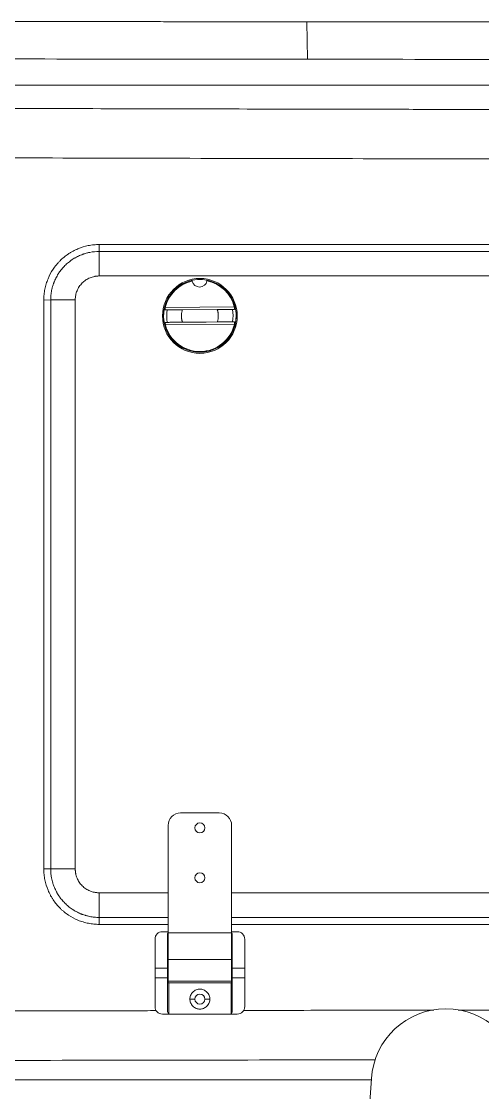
# Model space of a CAD drawing. Header units: millimetres. Extents: x 744 to 5705, y 930 to 4879.
# Drawn here: x 1992.1 to 2177.1, y 1952.4 to 2381.6 of the extents above; entities that cross this region are included whole.
import ezdxf

# ---------------------------------------------------------------- set-up
doc = ezdxf.new("R2010")
doc.units = ezdxf.units.MM
doc.header["$MEASUREMENT"] = 0

msp = doc.modelspace()

# ---------------------------------------------------------------- linework, layer by layer
at = {"color": 7, "linetype": 'Continuous', "lineweight": 15, "true_color": 0xffffff}
for p, q in [((2106.61, 2381.45), (2106.81, 2366.45)), ((2371.19, 2292.2), (2023.26, 2292.2)), ((2023.26, 2289.45), (2023.26, 2292.2)), ((2371.19, 2289.45), (2023.26, 2289.45)), ((2023.26, 2279.62), (2023.26, 2289.45)), ((2371.19, 2279.62), (2023.26, 2279.62)), ((2003.81, 2270.01), (2001.04, 2269.98)), ((2001.04, 2269.98), (2001.04, 2042.05)), ((2003.81, 2270.01), (2003.81, 2042.08)), ((2013.66, 2270.02), (2013.66, 2042.09)), ((2049.78, 2267.02), (2077.5, 2267.23)), ((2056.67, 2266.09), (2070.62, 2266.2)), ((2048.66, 2263.62), (2048.66, 2263.62)), ((2078.66, 2263.62), (2078.66, 2263.62)), ((2049.79, 2261.02), (2077.58, 2261.23)), ((2077.55, 2260.23), (2049.83, 2260.02)), ((2070.66, 2261.2), (2056.71, 2261.09)), ((2055.91, 2064.5), (2071.41, 2064.5)), ((2050.91, 2016.5), (2050.91, 2059.5)), ((2076.41, 2059.5), (2076.41, 2016.5)), ((2003.81, 2042.08), (2001.04, 2042.05)), ((2023.26, 2032.5), (2023.26, 2022.63)), ((2023.26, 2022.63), (2023.26, 2019.83)), ((2023.26, 2019.83), (2050.91, 2019.83)), ((2076.41, 2019.83), (2318.03, 2019.83)), ((2045.66, 2002.33), (2045.66, 2013.9)), ((2048.66, 2016.9), (2050.91, 2016.9)), ((2050.91, 2016.45), (2050.66, 2015.99)), ((2050.66, 2002.33), (2050.66, 2015.99)), ((2050.91, 2016.5), (2076.41, 2016.5)), ((2050.91, 2005.77), (2050.91, 2016.5)), ((2076.41, 2016.9), (2078.66, 2016.9)), ((2076.41, 2016.5), (2076.41, 2005.77)), ((2076.41, 2016.45), (2076.66, 2015.99)), ((2076.66, 2015.99), (2076.66, 2002.33)), ((2081.66, 2013.9), (2081.66, 2002.33)), ((2050.91, 1997.11), (2050.91, 2005.77)), ((2050.91, 2005.77), (2076.41, 2005.77)), ((2076.41, 2005.77), (2076.41, 1997.11)), ((2045.66, 2002.33), (2050.66, 2002.33)), ((2045.66, 1998.48), (2045.66, 2002.33)), ((2050.91, 2002.9), (2050.66, 2002.9)), ((2050.66, 1998.48), (2050.66, 2002.33)), ((2076.66, 2002.9), (2076.41, 2002.9)), ((2081.66, 2002.33), (2076.66, 2002.33)), ((2076.66, 2002.33), (2076.66, 1998.48)), ((2081.66, 2002.33), (2081.66, 1998.48)), ((2045.66, 1986.9), (2045.66, 1998.48)), ((2045.66, 1998.48), (2050.66, 1998.48)), ((2050.66, 1984.81), (2050.66, 1998.48)), ((2050.66, 1997.9), (2050.91, 1997.9)), ((2050.91, 1996.4), (2050.91, 1997.11)), ((2050.91, 1997.11), (2076.41, 1997.11)), ((2050.91, 1996.4), (2076.41, 1996.4)), ((2051.16, 1996.4), (2051.16, 1983.9)), ((2076.16, 1983.9), (2076.16, 1996.4)), ((2076.41, 1997.9), (2076.66, 1997.9)), ((2076.41, 1997.11), (2076.41, 1996.4)), ((2076.66, 1998.48), (2076.66, 1984.81)), ((2081.66, 1998.48), (2076.66, 1998.48)), ((2081.66, 1998.48), (2081.66, 1986.9)), ((2061.66, 1989.9), (2059.66, 1989.9)), ((2067.66, 1989.9), (2065.66, 1989.9)), ((2051.16, 1983.9), (2048.66, 1983.9)), ((2050.66, 1984.81), (2051.16, 1983.9)), ((2076.16, 1983.9), (2051.16, 1983.9)), ((2076.66, 1984.81), (2076.16, 1983.9)), ((2078.66, 1983.9), (2076.16, 1983.9)), ((1564.88, 1957.53), (2132.43, 1957.53)), ((2132.46, 1958.03), (2115.71, 1707.4))]:
    msp.add_line(p, q, dxfattribs=at)
at = {"color": 8, "linetype": 'Continuous', "lineweight": 15, "true_color": 0x808080}
for p, q in [((2023.26, 2032.5), (2050.91, 2032.5)), ((2076.41, 2032.5), (2318.03, 2032.5)), ((2023.26, 2022.63), (2050.91, 2022.63)), ((2076.41, 2022.63), (2318.03, 2022.63))]:
    msp.add_line(p, q, dxfattribs=at)
at = {"color": 7, "linetype": 'Continuous', "lineweight": 15, "true_color": 0xffffff}
for points in [[(2013.66, 2270.02), (2011.93, 2270.02), (2010.24, 2270.02), (2008.66, 2270.02), (2007.23, 2270.02), (2006, 2270.02), (2005, 2270.01), (2004.27, 2270.01), (2003.81, 2270.01)], [(2013.66, 2042.09), (2011.93, 2042.09), (2010.24, 2042.09), (2008.66, 2042.09), (2007.23, 2042.09), (2006, 2042.08), (2005, 2042.08), (2004.27, 2042.08), (2003.81, 2042.08)]]:
    msp.add_lwpolyline(points, dxfattribs=at)
for centre, radius in [((2063.66, 2263.62), 15), ((2063.66, 2058.5), 2), ((2063.66, 2038.5), 2)]:
    msp.add_circle(centre, radius, dxfattribs=at)
for centre, radius, start, end in [((2063.66, 2263.62), 14.56, 102.2689, 78.6147), ((2063.66, 2263.62), 14.56, 105.7914, 74.2086), ((2063.66, 2263.63), 14.29, 102.3315, 166.269), ((2063.66, 2263.62), 14.65, 74.2604, 105.7396), ((2063.55, 2278.18), 3, 191.4174, 349.4661), ((2063.66, 2263.63), 14.29, 14.6145, 78.552), ((2063.66, 2263.64), 13.32, 169.6218, 191.2617), ((2063.66, 2263.64), 13.32, 349.6218, 11.2617), ((2063.66, 2263.62), 15, 180.0001, 359.9999), ((2063.66, 2263.63), 14.29, 194.6146, 346.269), ((2055.91, 2059.5), 5, 90, 180), ((2071.41, 2059.5), 5, 0, 90), ((2063.66, 2058.5), 2, 0.0001, 179.9999), ((2063.66, 2038.5), 2, 0.0001, 179.9999), ((2063.66, 2038.49), 2, 0.0001, 179.9999), ((2048.66, 2013.9), 3, 90, 180), ((2078.66, 2013.9), 3, 0, 90), ((2063.66, 1989.9), 2, 360, 180), ((2063.66, 1989.9), 2, 180, 360), ((2048.66, 1986.9), 3, 180, 270), ((2078.66, 1986.9), 3, 270, 0), ((2162.39, 1956.03), 30, 3.8226, 176.1774)]:
    msp.add_arc(centre, radius, start, end, dxfattribs=at)
for points in [[(2106.61, 2381.45), (2055.5, 2381.5), (2004.39, 2381.55), (1953.29, 2381.61)], [(1957.14, 2381.61), (2008.08, 2381.55), (2059.03, 2381.5), (2109.98, 2381.45)], [(2259.96, 2381.33), (2208.84, 2381.37), (2157.73, 2381.41), (2106.61, 2381.45)], [(2109.98, 2381.45), (2160.93, 2381.41), (2211.89, 2381.37), (2262.84, 2381.33)], [(2106.81, 2366.45), (2055.73, 2366.5), (2004.65, 2366.55), (1953.59, 2366.61)], [(2260.08, 2366.33), (2208.98, 2366.37), (2157.89, 2366.41), (2106.81, 2366.45)], [(2059.69, 2277.72), (2059.69, 2277.69), (2059.7, 2277.66), (2059.7, 2277.63)], [(2060.61, 2277.59), (2060.59, 2277.68), (2060.58, 2277.76), (2060.57, 2277.85)], [(2066.54, 2277.9), (2066.53, 2277.81), (2066.52, 2277.72), (2066.5, 2277.64)], [(2067.62, 2277.63), (2067.63, 2277.66), (2067.63, 2277.69), (2067.64, 2277.72)], [(2050.56, 2266.03), (2050.29, 2266.03), (2050.02, 2266.03), (2049.75, 2266.02)], [(2077.54, 2266.23), (2077.27, 2266.24), (2077, 2266.24), (2076.72, 2266.24)], [(2049.79, 2261.02), (2050.06, 2261.03), (2050.33, 2261.03), (2050.6, 2261.03)], [(2076.76, 2261.24), (2077.03, 2261.24), (2077.31, 2261.24), (2077.58, 2261.23)]]:
    msp.add_open_spline(points, degree=3, dxfattribs=at)
for points, knots in [([(3180.05, 2356.04), (3145.17, 2356.04), (3077.34, 2356.04), (2978.5, 2356.04), (2885.49, 2356.04), (2798.29, 2356.04), (2716.92, 2356.04), (2641.36, 2356.04), (2571.63, 2356.04), (2507.72, 2356.04), (2449.62, 2356.04), (2397.35, 2356.04), (2350.9, 2356.04), (2310.27, 2356.04), (2275.46, 2356.04), (2246.47, 2356.04), (2223.3, 2356.04), (2177.26, 2356.04), (2106.41, 2356.04), (2008.82, 2356.04), (1925.47, 2356.04), (1856.35, 2356.04), (1810.62, 2356.04), (1774.03, 2356.04), (1750.88, 2356.04), (1733.83, 2356.04), (1724.68, 2356.04), (1718.11, 2356.04), (1712.3, 2356.04), (1703.15, 2356.04), (1694.01, 2356.04), (1686.58, 2356.04), (1683.15, 2356.04), (1680.86, 2356.04), (1674.58, 2356.04), (1666.58, 2356.02), (1657.44, 2355.98), (1650.26, 2355.93), (1643.41, 2355.88), (1629.71, 2355.76), (1609.5, 2355.5), (1573, 2354.8), (1536.53, 2353.75), (1500.1, 2352.3), (1474.31, 2351.07), (1450.06, 2349.74), (1419.77, 2347.86), (1381.94, 2345.1), (1344.17, 2341.72), (1313.99, 2338.62), (1283.83, 2335.23), (1246.16, 2330.43), (1212.36, 2325.36), (1189.88, 2321.64), (1174.93, 2319.06), (1156.29, 2315.66), (1134.02, 2311.27), (1111.84, 2306.56), (1089.77, 2301.51), (1067.8, 2296.09), (1045.95, 2290.29), (1023.98, 2284.01), (1002.38, 2277.35), (983.66, 2271.14), (962.55, 2263.71), (942.33, 2256.04), (918.66, 2246.26), (898.12, 2237.11), (876.61, 2226.73), (856.35, 2216.18), (836.2, 2204.84), (822.14, 2196.32), (812.51, 2190.22), (807.71, 2187.13), (802.4, 2183.63), (796.79, 2179.87), (790.93, 2175.86), (785.4, 2171.98), (781.61, 2169.27), (779.66, 2167.86), (778.97, 2167.37)], [0, 0, 0, 0, 0.042888, 0.083391, 0.121508, 0.157241, 0.190589, 0.221551, 0.250128, 0.276319, 0.300126, 0.321547, 0.340583, 0.357234, 0.3715, 0.383381, 0.392876, 0.399987, 0.439984, 0.479981, 0.519979, 0.542479, 0.56498, 0.576232, 0.587484, 0.593461, 0.597212, 0.598736, 0.601549, 0.604362, 0.609988, 0.6128, 0.613503, 0.614206, 0.615613, 0.621237, 0.624049, 0.62686, 0.630073, 0.632482, 0.643723, 0.65496, 0.677425, 0.688653, 0.69988, 0.709235, 0.71859, 0.737302, 0.756022, 0.765388, 0.774758, 0.793519, 0.812315, 0.817015, 0.821711, 0.831094, 0.840465, 0.849824, 0.859174, 0.868517, 0.877855, 0.887191, 0.896845, 0.905872, 0.911653, 0.924597, 0.932687, 0.94342, 0.952481, 0.962311, 0.971732, 0.981147, 0.982693, 0.985856, 0.988235, 0.990567, 0.99423, 0.997024, 0.998948, 1, 1, 1, 1]), ([(922.61, 2247.75), (924.23, 2248.46), (931.64, 2251.73), (944.97, 2256.98), (962.39, 2263.62), (979.82, 2269.82), (993.5, 2274.41), (1003.52, 2277.64), (1009.75, 2279.61), (1016.18, 2281.59), (1022.76, 2283.57), (1028.95, 2285.4), (1034.5, 2287), (1039.41, 2288.4), (1044.16, 2289.73), (1048.75, 2290.99), (1053.93, 2292.39), (1060.04, 2294.02), (1067.43, 2295.94), (1075.67, 2298.02), (1084.62, 2300.22), (1093.73, 2302.39), (1101.99, 2304.3), (1109.17, 2305.91), (1115.41, 2307.29), (1121.38, 2308.57), (1127.59, 2309.89), (1134.07, 2311.23), (1143.17, 2313.07), (1154.35, 2315.25), (1167.87, 2317.78), (1181.27, 2320.17), (1195.1, 2322.52), (1210.27, 2324.98), (1226.93, 2327.53), (1244.71, 2330.09), (1262.48, 2332.49), (1280.2, 2334.73), (1298.07, 2336.84), (1316.17, 2338.84), (1332.18, 2340.49), (1345.64, 2341.79), (1356.51, 2342.8), (1367.27, 2343.75), (1378.34, 2344.69), (1389.9, 2345.62), (1402.7, 2346.6), (1416.73, 2347.6), (1431.51, 2348.59), (1445.83, 2349.47), (1459.06, 2350.23), (1471.67, 2350.91), (1483.89, 2351.52), (1495.86, 2352.08), (1507.22, 2352.57), (1518.31, 2353.02), (1529.74, 2353.44), (1541.97, 2353.86), (1554.77, 2354.25), (1568.02, 2354.62), (1581.01, 2354.93), (1593.52, 2355.19), (1605.23, 2355.41), (1616.81, 2355.59), (1627.29, 2355.72), (1637.28, 2355.83), (1646.59, 2355.91), (1656.1, 2355.97), (1665.42, 2356.01), (1674.56, 2356.04), (1685.29, 2356.05), (1697.82, 2356.04), (1711.53, 2356.04), (1725.71, 2356.04), (1739.66, 2356.04), (1754.02, 2356.04), (1768.07, 2356.04), (1789.46, 2356.04), (1817.92, 2356.04), (1853.46, 2356.04), (1888.56, 2356.04), (1924.12, 2356.04), (1967.58, 2356.04), (2019.59, 2356.04), (2065.78, 2356.04), (2098.37, 2356.04), (2116.51, 2356.04), (2134.09, 2356.04), (2151.55, 2356.04), (2172.17, 2356.04), (2196.15, 2356.04), (2216.58, 2356.04), (2230.73, 2356.04), (2238.22, 2356.04), (2245.8, 2356.04), (2253.46, 2356.04), (2261.02, 2356.04), (2278.14, 2356.04), (2304.96, 2356.04), (2335.66, 2356.04), (2360.59, 2356.04), (2379.63, 2356.04), (2398.76, 2356.04), (2416.92, 2356.04), (2436.14, 2356.04), (2456.83, 2356.04), (2480.46, 2356.04), (2500.36, 2356.04), (2516.15, 2356.04), (2527.49, 2356.04), (2539.07, 2356.04), (2550.89, 2356.04), (2562.47, 2356.04), (2573.11, 2356.04), (2588.18, 2356.04), (2608.37, 2356.04), (2636.05, 2356.04), (2666.17, 2356.04), (2698.82, 2356.04), (2732.66, 2356.04), (2767.7, 2356.04), (2799.08, 2356.04), (2826.58, 2356.04), (2843.77, 2356.04), (2855.1, 2356.04), (2860.42, 2356.04), (2865.78, 2356.04), (2871.01, 2356.04), (2875.75, 2356.04), (2880, 2356.04), (2890.92, 2356.04), (2909.19, 2356.04), (2936.56, 2356.04), (2966.44, 2356.04), (2998.94, 2356.04), (3032.71, 2356.04), (3067.75, 2356.04), (3104.06, 2356.04), (3141.63, 2356.04), (3167.1, 2356.04), (3180.05, 2356.04)], [0, 0, 0, 0, 0.002359, 0.010774, 0.019073, 0.027178, 0.035383, 0.038282, 0.041182, 0.044085, 0.047239, 0.050327, 0.052667, 0.05493, 0.057116, 0.059226, 0.06126, 0.064255, 0.067638, 0.071408, 0.075565, 0.079881, 0.083867, 0.086837, 0.089666, 0.092353, 0.094958, 0.098104, 0.101144, 0.1073, 0.113234, 0.119417, 0.125386, 0.131864, 0.139813, 0.14776, 0.155706, 0.163595, 0.171442, 0.179569, 0.187731, 0.192774, 0.197488, 0.202182, 0.207087, 0.212203, 0.217531, 0.224082, 0.230816, 0.237138, 0.243063, 0.248354, 0.253839, 0.259245, 0.264198, 0.268881, 0.273918, 0.279311, 0.285058, 0.290848, 0.296826, 0.302224, 0.307384, 0.312307, 0.317524, 0.321224, 0.325508, 0.329827, 0.333778, 0.337824, 0.34189, 0.347954, 0.354359, 0.359995, 0.366684, 0.372772, 0.378955, 0.385231, 0.40102, 0.416512, 0.432142, 0.447343, 0.463442, 0.489496, 0.515977, 0.524388, 0.532501, 0.539909, 0.547588, 0.555536, 0.567119, 0.579231, 0.582491, 0.585787, 0.58912, 0.592488, 0.595894, 0.599088, 0.615081, 0.631276, 0.639597, 0.647971, 0.656397, 0.664832, 0.671936, 0.681748, 0.692141, 0.703113, 0.707993, 0.712979, 0.718072, 0.723272, 0.728577, 0.733353, 0.737309, 0.748456, 0.759993, 0.77383, 0.78819, 0.803073, 0.81848, 0.83441, 0.844483, 0.854754, 0.857088, 0.859431, 0.861784, 0.864147, 0.866332, 0.86804, 0.869759, 0.880741, 0.892138, 0.905873, 0.920166, 0.935017, 0.950426, 0.966392, 0.982917, 1, 1, 1, 1]), ([(3180.05, 2356.04), (3095.02, 2356.04), (2924.97, 2356.04), (2669.88, 2356.04), (2459.74, 2356.04), (2294.55, 2356.04), (2174.3, 2356.04), (2054.05, 2356.04), (1933.82, 2356.04), (1834.98, 2356.06), (1757.52, 2356.03), (1713.35, 2356.1), (1687.88, 2356.02), (1681.09, 2355.99)], [0, 0, 0, 0, 0.170154, 0.340307, 0.510461, 0.59068, 0.670893, 0.75111, 0.831324, 0.911539, 0.948973, 0.986407, 1, 1, 1, 1]), ([(1729.58, 2356.04), (1729.63, 2356.04), (1748.38, 2356.05), (1785.82, 2356.04), (1867.29, 2356.04), (1974.15, 2356.04), (2062.32, 2356.04), (2106.4, 2356.04)], [0, 0, 0, 0, 0.000438, 0.149315, 0.298183, 0.6491, 1, 1, 1, 1]), ([(1519.76, 2346.17), (1521.86, 2346.24), (1526.05, 2346.36), (1532.35, 2346.53), (1538.68, 2346.7), (1545.02, 2346.85), (1551.38, 2347), (1557.77, 2347.14), (1564.17, 2347.27), (1570.6, 2347.39), (1577.05, 2347.5), (1583.52, 2347.6), (1590.01, 2347.69), (1596.52, 2347.77), (1603.05, 2347.85), (1609.61, 2347.91), (1616.18, 2347.97), (1626.19, 2348.04), (1639.75, 2348.1), (1656.94, 2348.12), (1677.12, 2348.07), (1700.25, 2347.93), (1723.1, 2347.79), (1742.96, 2347.69), (1759.87, 2347.6), (1777.02, 2347.52), (1794.4, 2347.43), (1812.01, 2347.35), (1840.73, 2347.23), (1881.21, 2347.07), (1932.7, 2346.9), (1984.95, 2346.74), (2054.15, 2346.57), (2140.98, 2346.39), (2244.77, 2346.23), (2348.61, 2346.12), (2452.5, 2346.04), (2590.98, 2345.96), (2764.16, 2345.91), (2934.18, 2345.89), (3072.85, 2345.89), (3142.19, 2345.88), (3180.05, 2345.88)], [0, 0, 0, 0, 0.0037846, 0.0075816, 0.0113909, 0.0152127, 0.0190469, 0.0228935, 0.0267526, 0.0306242, 0.0345084, 0.0384052, 0.0423146, 0.0462367, 0.0501714, 0.0541187, 0.0580787, 0.0620513, 0.0722132, 0.0825648, 0.0931105, 0.1086811, 0.1243545, 0.1343984, 0.1445829, 0.1549088, 0.1653767, 0.1759872, 0.1867397, 0.2172687, 0.2491173, 0.2797752, 0.3116811, 0.3741542, 0.4366696, 0.4992194, 0.5617899, 0.6243823, 0.7494353, 0.8747058, 0.9315936, 1, 1, 1, 1]), ([(1519.76, 2346.17), (1554.51, 2347.22), (1589.25, 2347.81), (1628.31, 2348.05), (1632.65, 2348.07), (1641.33, 2348.1), (1645.66, 2348.11), (1658.69, 2348.11), (1667.37, 2348.09), (1684.7, 2348.02), (1693.36, 2347.97), (1706.33, 2347.9), (1710.65, 2347.87), (1719.29, 2347.82), (1723.61, 2347.79), (1797.06, 2347.39), (1866.2, 2347.11), (2004.48, 2346.67), (2073.63, 2346.52), (2211.92, 2346.27), (2281.07, 2346.19), (2419.37, 2346.06), (2488.52, 2346.01), (2626.83, 2345.95), (2695.98, 2345.93), (2903.44, 2345.89), (3041.74, 2345.88), (3180.05, 2345.88)], [0, 0, 0, 0, 103.769533, 103.769533, 116.740725, 116.740725, 129.711916, 129.711916, 155.6543, 155.6543, 181.596683, 181.596683, 194.567875, 194.567875, 207.539066, 207.539066, 415.078132, 415.078132, 622.617198, 622.617198, 830.156265, 830.156265, 1037.695331, 1037.695331, 1245.234397, 1245.234397, 1660.312529, 1660.312529, 1660.312529, 1660.312529]), ([(2023.26, 2292.2), (2022.52, 2292.2), (2021.79, 2292.16), (2020.34, 2292.02), (2019.62, 2291.91), (2017.46, 2291.48), (2016.08, 2291.06), (2014.07, 2290.23), (2013.42, 2289.92), (2012.45, 2289.4), (2012.13, 2289.22), (2011.51, 2288.84), (2011.2, 2288.65), (2009.69, 2287.64), (2008.57, 2286.72), (2007.29, 2285.44), (2007.04, 2285.17), (2006.55, 2284.63), (2006.31, 2284.35), (2005.61, 2283.51), (2005.18, 2282.92), (2003.97, 2281.12), (2003.29, 2279.84), (2002.59, 2278.15), (2002.46, 2277.81), (2002.21, 2277.12), (2002.1, 2276.77), (2001.78, 2275.73), (2001.61, 2275.03), (2001.33, 2273.61), (2001.22, 2272.9), (2001.08, 2271.45), (2001.04, 2270.72), (2001.04, 2269.98)], [0, 0, 0, 0, 0.0625, 0.0625, 0.125, 0.125, 0.25, 0.25, 0.3125, 0.3125, 0.34375, 0.34375, 0.375, 0.375, 0.5, 0.5, 0.53125, 0.53125, 0.5625, 0.5625, 0.625, 0.625, 0.75, 0.75, 0.78125, 0.78125, 0.8125, 0.8125, 0.875, 0.875, 0.9375, 0.9375, 1, 1, 1, 1]), ([(2023.26, 2289.45), (2021.99, 2289.45), (2020.7, 2289.32), (2019.32, 2289.05), (2019.16, 2289.02), (2018.85, 2288.95), (2018.7, 2288.91), (2018.24, 2288.8), (2017.93, 2288.71), (2017.47, 2288.57), (2017.32, 2288.52), (2017.02, 2288.42), (2016.87, 2288.37), (2016.41, 2288.21), (2016.11, 2288.1), (2015.23, 2287.73), (2014.66, 2287.46), (2013.96, 2287.09), (2013.82, 2287.01), (2013.54, 2286.85), (2013.41, 2286.77), (2013, 2286.53), (2012.74, 2286.36), (2012.34, 2286.1), (2012.21, 2286.01), (2011.95, 2285.83), (2011.82, 2285.73), (2011.43, 2285.45), (2011.18, 2285.25), (2010.43, 2284.64), (2009.96, 2284.21), (2009.29, 2283.54), (2009.07, 2283.31), (2008.64, 2282.84), (2008.44, 2282.6), (2008.03, 2282.11), (2007.84, 2281.86), (2007.46, 2281.35), (2007.28, 2281.09), (2007.01, 2280.69), (2006.92, 2280.56), (2006.75, 2280.29), (2006.67, 2280.15), (2006.42, 2279.74), (2006.26, 2279.46), (2005.81, 2278.62), (2005.54, 2278.04), (2005.27, 2277.39), (2005.24, 2277.31), (2005.18, 2277.17), (2005.15, 2277.09), (2005.06, 2276.87), (2005.01, 2276.72), (2004.85, 2276.28), (2004.75, 2275.98), (2004.61, 2275.52), (2004.57, 2275.37), (2004.48, 2275.06), (2004.44, 2274.91), (2004.32, 2274.44), (2004.25, 2274.13), (2004.13, 2273.5), (2004.07, 2273.19), (2003.98, 2272.56), (2003.94, 2272.24), (2003.85, 2271.28), (2003.81, 2270.64), (2003.81, 2270.01)], [0, 0, 0, 0, 0.125, 0.125, 0.140625, 0.140625, 0.15625, 0.15625, 0.1875, 0.1875, 0.203125, 0.203125, 0.21875, 0.21875, 0.25, 0.25, 0.3125, 0.3125, 0.328125, 0.328125, 0.34375, 0.34375, 0.375, 0.375, 0.390625, 0.390625, 0.40625, 0.40625, 0.4375, 0.4375, 0.5, 0.5, 0.53125, 0.53125, 0.5625, 0.5625, 0.59375, 0.59375, 0.625, 0.625, 0.640625, 0.640625, 0.65625, 0.65625, 0.6875, 0.6875, 0.75, 0.75, 0.757812, 0.757812, 0.765625, 0.765625, 0.78125, 0.78125, 0.8125, 0.8125, 0.828125, 0.828125, 0.84375, 0.84375, 0.875, 0.875, 0.90625, 0.90625, 0.9375, 0.9375, 1, 1, 1, 1]), ([(2023.26, 2279.62), (2023.15, 2279.62), (2022.94, 2279.61), (2022.63, 2279.6), (2022.32, 2279.57), (2022.01, 2279.54), (2021.7, 2279.49), (2021.18, 2279.4), (2020.47, 2279.22), (2019.58, 2278.9), (2018.73, 2278.5), (2017.65, 2277.86), (2016.43, 2276.86), (2015.43, 2275.64), (2014.78, 2274.56), (2014.38, 2273.71), (2014.06, 2272.82), (2013.86, 2272.01), (2013.74, 2271.28), (2013.67, 2270.65), (2013.67, 2270.23), (2013.66, 2270.02)], [0, 0, 0, 0, 0.020867, 0.041684, 0.062474, 0.08326, 0.104062, 0.124905, 0.187503, 0.250113, 0.312374, 0.374673, 0.499801, 0.624289, 0.686806, 0.749368, 0.811865, 0.874407, 0.91627, 0.958074, 1, 1, 1, 1]), ([(2050.56, 2266.03), (2050.63, 2266.04), (2050.72, 2266.04), (2050.97, 2266.04), (2051.12, 2266.04), (2051.49, 2266.05), (2051.7, 2266.05), (2052.05, 2266.05), (2052.17, 2266.05), (2052.43, 2266.05), (2052.57, 2266.06), (2052.98, 2266.06), (2053.28, 2266.06), (2053.9, 2266.07), (2054.23, 2266.07), (2054.91, 2266.08), (2055.25, 2266.08), (2055.95, 2266.08), (2056.31, 2266.09), (2056.67, 2266.09)], [0, 0, 0, 0, 0.125, 0.125, 0.25, 0.25, 0.375, 0.375, 0.4375, 0.4375, 0.5, 0.5, 0.625, 0.625, 0.75, 0.75, 0.875, 0.875, 1, 1, 1, 1]), ([(2056.71, 2261.09), (2056.68, 2261.17), (2056.63, 2261.32), (2056.55, 2261.55), (2056.49, 2261.78), (2056.43, 2262.02), (2056.38, 2262.26), (2056.34, 2262.48), (2056.3, 2262.8), (2056.26, 2263.17), (2056.25, 2263.59), (2056.26, 2264.01), (2056.3, 2264.5), (2056.38, 2265.04), (2056.5, 2265.57), (2056.61, 2265.92), (2056.67, 2266.09)], [0, 0, 0, 0, 0.047605, 0.095211, 0.142816, 0.190423, 0.238031, 0.28564, 0.325506, 0.428198, 0.500757, 0.571884, 0.678912, 0.785943, 0.892974, 1, 1, 1, 1]), ([(2070.62, 2266.2), (2070.98, 2266.2), (2071.33, 2266.2), (2072.03, 2266.21), (2072.38, 2266.21), (2073.06, 2266.22), (2073.38, 2266.22), (2074, 2266.22), (2074.3, 2266.22), (2074.86, 2266.23), (2075.12, 2266.23), (2075.47, 2266.23), (2075.58, 2266.23), (2075.79, 2266.23), (2075.89, 2266.23), (2076.16, 2266.23), (2076.32, 2266.24), (2076.56, 2266.24), (2076.66, 2266.24), (2076.72, 2266.24)], [0, 0, 0, 0, 0.125, 0.125, 0.25, 0.25, 0.375, 0.375, 0.5, 0.5, 0.625, 0.625, 0.6875, 0.6875, 0.75, 0.75, 0.875, 0.875, 1, 1, 1, 1]), ([(2070.62, 2266.2), (2070.64, 2266.12), (2070.7, 2265.97), (2070.77, 2265.74), (2070.84, 2265.5), (2070.89, 2265.27), (2070.94, 2265.03), (2070.98, 2264.8), (2071.03, 2264.48), (2071.06, 2264.12), (2071.07, 2263.7), (2071.07, 2263.27), (2071.03, 2262.79), (2070.95, 2262.25), (2070.83, 2261.72), (2070.71, 2261.37), (2070.66, 2261.2)], [0, 0, 0, 0, 0.047605, 0.095211, 0.142816, 0.190423, 0.238031, 0.28564, 0.325506, 0.428198, 0.500757, 0.571884, 0.678912, 0.785943, 0.892974, 1, 1, 1, 1]), ([(2050.6, 2261.03), (2050.67, 2261.04), (2050.76, 2261.04), (2051.01, 2261.04), (2051.16, 2261.04), (2051.53, 2261.05), (2051.74, 2261.05), (2052.09, 2261.05), (2052.21, 2261.05), (2052.47, 2261.05), (2052.6, 2261.06), (2053.02, 2261.06), (2053.32, 2261.06), (2053.94, 2261.07), (2054.27, 2261.07), (2054.95, 2261.08), (2055.29, 2261.08), (2055.99, 2261.08), (2056.35, 2261.09), (2056.71, 2261.09)], [0, 0, 0, 0, 0.125, 0.125, 0.25, 0.25, 0.375, 0.375, 0.4375, 0.4375, 0.5, 0.5, 0.625, 0.625, 0.75, 0.75, 0.875, 0.875, 1, 1, 1, 1]), ([(2061.18, 2261.11), (2061.18, 2261.11), (2061.24, 2261.11), (2061.48, 2261.12), (2061.67, 2261.12), (2062.16, 2261.12), (2062.45, 2261.13), (2063.07, 2261.13), (2063.39, 2261.13), (2063.98, 2261.14), (2064.29, 2261.14), (2064.91, 2261.15), (2065.21, 2261.15), (2065.69, 2261.15), (2065.88, 2261.15), (2066.13, 2261.15), (2066.18, 2261.15), (2066.18, 2261.15)], [0, 0, 0, 0, 0.125, 0.125, 0.25, 0.25, 0.375, 0.375, 0.5, 0.5, 0.625, 0.625, 0.75, 0.75, 0.875, 0.875, 1, 1, 1, 1]), ([(2066.18, 2261.15), (2066.18, 2261.15), (2066.13, 2261.15), (2065.88, 2261.15), (2065.69, 2261.15), (2065.21, 2261.14), (2064.91, 2261.14), (2064.29, 2261.13), (2063.98, 2261.13), (2063.39, 2261.13), (2063.07, 2261.12), (2062.45, 2261.12), (2062.16, 2261.12), (2061.67, 2261.11), (2061.48, 2261.11), (2061.24, 2261.11), (2061.18, 2261.11), (2061.18, 2261.11)], [0, 0, 0, 0, 0.125, 0.125, 0.25, 0.25, 0.375, 0.375, 0.5, 0.5, 0.625, 0.625, 0.75, 0.75, 0.875, 0.875, 1, 1, 1, 1]), ([(2076.76, 2261.24), (2076.7, 2261.24), (2076.6, 2261.24), (2076.36, 2261.24), (2076.2, 2261.23), (2075.83, 2261.23), (2075.62, 2261.23), (2075.28, 2261.23), (2075.15, 2261.23), (2074.89, 2261.23), (2074.76, 2261.23), (2074.34, 2261.22), (2074.05, 2261.22), (2073.42, 2261.22), (2073.09, 2261.22), (2072.42, 2261.21), (2072.08, 2261.21), (2071.37, 2261.2), (2071.02, 2261.2), (2070.66, 2261.2)], [0, 0, 0, 0, 0.125, 0.125, 0.25, 0.25, 0.375, 0.375, 0.4375, 0.4375, 0.5, 0.5, 0.625, 0.625, 0.75, 0.75, 0.875, 0.875, 1, 1, 1, 1]), ([(2001.04, 2042.05), (2001.04, 2041.32), (2001.08, 2040.59), (2001.22, 2039.13), (2001.33, 2038.41), (2001.76, 2036.26), (2002.18, 2034.87), (2003.01, 2032.87), (2003.32, 2032.21), (2003.84, 2031.24), (2004.02, 2030.93), (2004.4, 2030.3), (2004.59, 2029.99), (2005.6, 2028.48), (2006.52, 2027.36), (2007.8, 2026.08), (2008.07, 2025.83), (2008.61, 2025.34), (2008.89, 2025.1), (2009.73, 2024.4), (2010.32, 2023.97), (2012.12, 2022.77), (2013.4, 2022.08), (2015.09, 2021.38), (2015.43, 2021.25), (2016.12, 2021.01), (2016.47, 2020.89), (2017.51, 2020.58), (2018.21, 2020.4), (2019.63, 2020.12), (2020.34, 2020.01), (2021.79, 2019.87), (2022.52, 2019.83), (2023.26, 2019.83)], [0, 0, 0, 0, 0.0625, 0.0625, 0.125, 0.125, 0.25, 0.25, 0.3125, 0.3125, 0.34375, 0.34375, 0.375, 0.375, 0.5, 0.5, 0.53125, 0.53125, 0.5625, 0.5625, 0.625, 0.625, 0.75, 0.75, 0.78125, 0.78125, 0.8125, 0.8125, 0.875, 0.875, 0.9375, 0.9375, 1, 1, 1, 1]), ([(2003.81, 2042.08), (2003.81, 2040.81), (2003.94, 2039.52), (2004.22, 2038.14), (2004.25, 2037.98), (2004.32, 2037.67), (2004.36, 2037.52), (2004.47, 2037.06), (2004.55, 2036.75), (2004.69, 2036.29), (2004.74, 2036.14), (2004.84, 2035.84), (2004.89, 2035.69), (2005.06, 2035.23), (2005.17, 2034.93), (2005.54, 2034.05), (2005.81, 2033.48), (2006.18, 2032.78), (2006.26, 2032.64), (2006.41, 2032.36), (2006.49, 2032.23), (2006.73, 2031.82), (2006.9, 2031.56), (2007.17, 2031.15), (2007.26, 2031.03), (2007.44, 2030.77), (2007.53, 2030.64), (2007.82, 2030.25), (2008.02, 2030), (2008.63, 2029.25), (2009.06, 2028.78), (2009.73, 2028.11), (2009.96, 2027.89), (2010.43, 2027.46), (2010.67, 2027.26), (2011.16, 2026.85), (2011.41, 2026.66), (2011.92, 2026.28), (2012.17, 2026.1), (2012.58, 2025.83), (2012.71, 2025.74), (2012.98, 2025.57), (2013.11, 2025.49), (2013.53, 2025.24), (2013.8, 2025.08), (2014.65, 2024.63), (2015.23, 2024.36), (2015.88, 2024.09), (2015.95, 2024.06), (2016.1, 2024), (2016.17, 2023.97), (2016.4, 2023.88), (2016.54, 2023.83), (2016.99, 2023.67), (2017.29, 2023.57), (2017.75, 2023.43), (2017.9, 2023.39), (2018.21, 2023.3), (2018.36, 2023.26), (2018.82, 2023.14), (2019.14, 2023.07), (2019.77, 2022.95), (2020.08, 2022.89), (2020.71, 2022.8), (2021.03, 2022.76), (2021.98, 2022.66), (2022.62, 2022.63), (2023.26, 2022.63)], [0, 0, 0, 0, 0.125, 0.125, 0.140625, 0.140625, 0.15625, 0.15625, 0.1875, 0.1875, 0.203125, 0.203125, 0.21875, 0.21875, 0.25, 0.25, 0.3125, 0.3125, 0.328125, 0.328125, 0.34375, 0.34375, 0.375, 0.375, 0.390625, 0.390625, 0.40625, 0.40625, 0.4375, 0.4375, 0.5, 0.5, 0.53125, 0.53125, 0.5625, 0.5625, 0.59375, 0.59375, 0.625, 0.625, 0.640625, 0.640625, 0.65625, 0.65625, 0.6875, 0.6875, 0.75, 0.75, 0.757812, 0.757812, 0.765625, 0.765625, 0.78125, 0.78125, 0.8125, 0.8125, 0.828125, 0.828125, 0.84375, 0.84375, 0.875, 0.875, 0.90625, 0.90625, 0.9375, 0.9375, 1, 1, 1, 1]), ([(2013.66, 2042.09), (2013.66, 2041.99), (2013.67, 2041.78), (2013.68, 2041.46), (2013.71, 2041.15), (2013.74, 2040.84), (2013.79, 2040.53), (2013.88, 2040.01), (2014.06, 2039.3), (2014.38, 2038.41), (2014.78, 2037.56), (2015.42, 2036.48), (2016.42, 2035.26), (2017.64, 2034.26), (2018.72, 2033.62), (2019.57, 2033.21), (2020.46, 2032.9), (2021.27, 2032.69), (2022, 2032.57), (2022.63, 2032.51), (2023.05, 2032.5), (2023.26, 2032.5)], [0, 0, 0, 0, 0.020867, 0.041684, 0.062474, 0.08326, 0.104062, 0.124905, 0.187503, 0.250113, 0.312374, 0.374673, 0.499801, 0.624289, 0.686806, 0.749368, 0.811865, 0.874407, 0.91627, 0.958074, 1, 1, 1, 1]), ([(2045.66, 2002.63), (2045.66, 2002.62), (2045.66, 2002.61), (2045.66, 2002.48), (2045.66, 2002.42), (2045.66, 2002.39), (2045.66, 2002.38), (2045.66, 2002.37), (2045.66, 2002.37), (2045.66, 2002.37), (2045.66, 2002.37), (2045.66, 2002.37), (2045.66, 2002.37), (2045.66, 2002.37), (2045.66, 2002.37), (2045.66, 2002.37), (2045.66, 2002.37), (2045.66, 2002.3), (2045.66, 2002.21), (2045.66, 2002.12)], [0, 0, 0, 0, 0.462481, 0.597014, 0.664288, 0.697928, 0.714748, 0.723158, 0.727363, 0.729466, 0.730517, 0.731043, 0.731306, 0.731437, 0.731503, 0.731536, 0.731552, 0.73156, 1, 1, 1, 1]), ([(2081.66, 2000.59), (2081.66, 2000.6), (2081.66, 2000.91), (2081.66, 2001.28), (2081.66, 2001.62), (2081.66, 2001.72), (2081.66, 2001.77), (2081.66, 2001.8), (2081.66, 2001.81), (2081.66, 2001.82), (2081.66, 2001.82), (2081.66, 2001.82), (2081.66, 2001.82), (2081.66, 2001.82), (2081.66, 2001.82), (2081.66, 2001.82), (2081.66, 2001.82), (2081.66, 2001.82), (2081.66, 2001.93), (2081.66, 2002.24), (2081.66, 2002.52), (2081.66, 2002.65), (2081.66, 2002.64), (2081.66, 2002.64)], [0, 0, 0, 0, 0.0078691, 0.2741346, 0.3378122, 0.3696549, 0.3855773, 0.3935387, 0.3975195, 0.3995099, 0.4005051, 0.4010027, 0.4012515, 0.4013759, 0.4014381, 0.4014692, 0.4014848, 0.4014926, 0.4014964, 0.5285556, 0.7832238, 0.9204887, 1, 1, 1, 1]), ([(2081.66, 1998.95), (2081.66, 1998.99), (2081.66, 1999.06), (2081.66, 1999.18), (2081.66, 1999.32), (2081.66, 1999.49), (2081.66, 1999.62), (2081.66, 1999.69)], [0, 0, 0, 0, 0.166845, 0.333685, 0.50053, 0.750296, 1, 1, 1, 1]), ([(2081.66, 1998.16), (2081.66, 1998.16), (2081.66, 1998.19), (2081.66, 1998.29), (2081.66, 1998.39)], [0, 0, 0, 0, 0.0659142, 1, 1, 1, 1]), ([(2067.66, 1989.9), (2067.66, 1990.38), (2067.58, 1990.88), (2067.19, 1991.87), (2066.88, 1992.34), (2066.1, 1993.12), (2065.63, 1993.43), (2064.64, 1993.82), (2064.13, 1993.9), (2063.19, 1993.9), (2062.68, 1993.82), (2061.7, 1993.43), (2061.22, 1993.12), (2060.44, 1992.34), (2060.14, 1991.87), (2059.75, 1990.88), (2059.66, 1990.38), (2059.66, 1989.9)], [0, 0, 0, 0, 0.125, 0.125, 0.25, 0.25, 0.375, 0.375, 0.5, 0.5, 0.625, 0.625, 0.75, 0.75, 0.875, 0.875, 1, 1, 1, 1]), ([(2059.66, 1989.9), (2059.66, 1989.43), (2059.75, 1988.92), (2060.14, 1987.94), (2060.44, 1987.47), (2061.22, 1986.68), (2061.7, 1986.38), (2062.68, 1985.99), (2063.19, 1985.9), (2064.13, 1985.9), (2064.64, 1985.99), (2065.63, 1986.38), (2066.1, 1986.68), (2066.88, 1987.47), (2067.19, 1987.94), (2067.58, 1988.92), (2067.66, 1989.43), (2067.66, 1989.9)], [0, 0, 0, 0, 0.125, 0.125, 0.25, 0.25, 0.375, 0.375, 0.5, 0.5, 0.625, 0.625, 0.75, 0.75, 0.875, 0.875, 1, 1, 1, 1])]:
    msp.add_open_spline(points, degree=3, knots=knots, dxfattribs=at)
at = {"color": 8, "linetype": 'Continuous', "lineweight": 15, "true_color": 0x808080}
for points, knots in [([(2824.22, 2326.1), (2820.53, 2326.1), (2806.95, 2326.1), (2791.46, 2326.1), (2777.76, 2326.11), (2772.08, 2326.11), (2765.97, 2326.11), (2748.66, 2326.11), (2720.47, 2326.12), (2682.19, 2326.13), (2643.33, 2326.14), (2603.99, 2326.16), (2564.26, 2326.17), (2525.86, 2326.19), (2488.8, 2326.21), (2453.08, 2326.24), (2426.02, 2326.25), (2407.23, 2326.27), (2396.32, 2326.28), (2385.56, 2326.29), (2374.94, 2326.3), (2364.46, 2326.3), (2353.39, 2326.31), (2341.27, 2326.33), (2323.24, 2326.34), (2300.19, 2326.37), (2272.75, 2326.4), (2232.56, 2326.45), (2179.18, 2326.53), (2111.3, 2326.64), (2043.27, 2326.79), (1975.16, 2326.96), (1906.98, 2327.17), (1849.92, 2327.39), (1804.44, 2327.58), (1771.89, 2327.73), (1749.39, 2327.85), (1736.64, 2327.92), (1733.35, 2327.93), (1730.21, 2327.95), (1727.43, 2327.97), (1724.83, 2327.98), (1722.13, 2328), (1718.49, 2328.02), (1713.75, 2328.04), (1707.82, 2328.08), (1701.67, 2328.12), (1695.16, 2328.16), (1688.82, 2328.19), (1682.56, 2328.22), (1677.65, 2328.25), (1673.72, 2328.26), (1670.56, 2328.27), (1667.34, 2328.28), (1664.2, 2328.29), (1650.56, 2328.32), (1625.95, 2328.27), (1590.57, 2327.93), (1555.22, 2327.34), (1531.89, 2326.7), (1520.36, 2326.38)], [0, 0, 0, 0, 0.00849, 0.031246, 0.035634, 0.039997, 0.044332, 0.049683, 0.079831, 0.109187, 0.137749, 0.169244, 0.199715, 0.229162, 0.257585, 0.284984, 0.31136, 0.319839, 0.328206, 0.336462, 0.344607, 0.35264, 0.360562, 0.370078, 0.380527, 0.40206, 0.423107, 0.443667, 0.494515, 0.545934, 0.599835, 0.651045, 0.702651, 0.756708, 0.782336, 0.807296, 0.831589, 0.834115, 0.836634, 0.839145, 0.841334, 0.843049, 0.845116, 0.847538, 0.851444, 0.856019, 0.861177, 0.8656, 0.870984, 0.875782, 0.879993, 0.882289, 0.884809, 0.887274, 0.889684, 0.892041, 0.918655, 0.946317, 0.973447, 1, 1, 1, 1]), ([(2045.66, 1998.16), (2045.66, 1998.16), (2045.66, 1998.15), (2045.66, 1998.24), (2045.66, 1998.45), (2045.66, 1998.76), (2045.66, 1998.95)], [0, 0, 0, 0, 0.0978349, 0.3327631, 0.5679659, 1, 1, 1, 1]), ([(1942.1, 1984.99), (1951.8, 1985.02), (1972.29, 1985.08), (2003.85, 1985.17), (2028.83, 1985.23), (2043.03, 1985.26), (2046.15, 1985.27)], [0, 0, 0, 0, 0.279737, 0.590703, 0.909859, 1, 1, 1, 1]), ([(2081.2, 1985.35), (2088.31, 1985.36), (2102.96, 1985.39), (2124.98, 1985.43), (2143.32, 1985.47), (2154.13, 1985.48), (2157.56, 1985.49)], [0, 0, 0, 0, 0.279462, 0.57555, 0.864938, 1, 1, 1, 1]), ([(2167.35, 1985.51), (2177.78, 1985.52), (2199.13, 1985.56), (2231.75, 1985.6), (2258.24, 1985.64), (2278.18, 1985.66), (2291.26, 1985.68), (2302.93, 1985.69), (2310.24, 1985.7), (2313.15, 1985.7)], [0, 0, 0, 0, 0.214656, 0.439358, 0.671113, 0.759839, 0.849556, 0.940266, 1, 1, 1, 1]), ([(1581.38, 1964.53), (1583.07, 1964.49), (1606.99, 1963.95), (1653.08, 1963.86), (1719.59, 1964.25), (1786, 1964.59), (1852.37, 1964.88), (1918.75, 1965.11), (2012.66, 1965.41), (2084.44, 1965.5), (2134.1, 1965.56)], [0, 0, 0, 0, 0.0092, 0.129821, 0.25014, 0.370213, 0.490297, 0.610385, 0.730477, 1, 1, 1, 1])]:
    msp.add_open_spline(points, degree=3, knots=knots, dxfattribs=at)
at = {"color": 7, "linetype": 'Continuous', "lineweight": 15, "true_color": 0xffffff}
for points, weights in [([(2049.78, 2267.02), (2049.75, 2266.52), (2049.75, 2266.02)], [0.972032840994, 0.985048506182, 0.999494018822]), ([(2077.54, 2266.23), (2077.53, 2266.73), (2077.5, 2267.23)], [0.999867509954, 0.985398387166, 0.972360127751]), ([(2049.79, 2261.02), (2049.79, 2260.52), (2049.83, 2260.02)], [0.999530335711, 0.985082526854, 0.972064664216]), ([(2077.55, 2260.23), (2077.58, 2260.73), (2077.58, 2261.23)], [0.972328255199, 0.985364314829, 0.999831138882])]:
    msp.add_rational_spline(points, weights, degree=2, dxfattribs=at)

doc.saveas('drawing.dxf')
